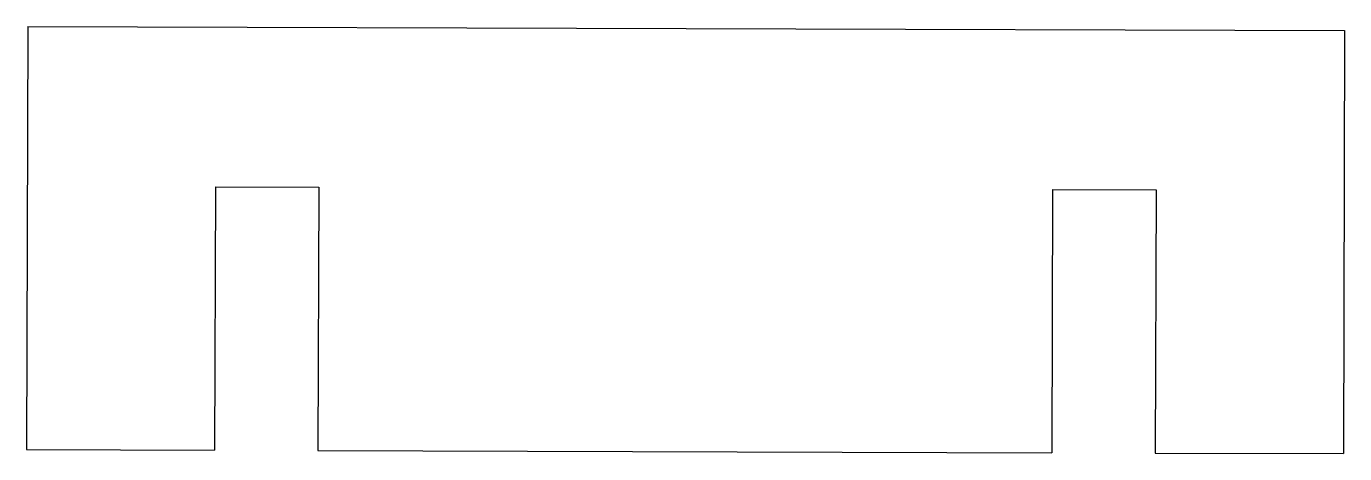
# Model space of a CAD drawing. Header units: millimetres. Extents: x 0 to 140, y 0 to 45.
import ezdxf

# ---------------------------------------------------------------- set-up
doc = ezdxf.new("R2010")
doc.units = ezdxf.units.MM

msp = doc.modelspace()

# ---------------------------------------------------------------- linework, layer by layer
for p, q in [((0.14, 45), (0, 0)), ((0.14, 45), (140.14, 44.57)), ((140.14, 44.57), (140, -0.43)), ((20.09, 27.94), (20, -0.06)), ((20.09, 27.94), (31.09, 27.9)), ((31.09, 27.9), (31, -0.1)), ((109.09, 27.66), (109, -0.34)), ((109.09, 27.66), (120.09, 27.63)), ((120.09, 27.63), (120, -0.37)), ((0, 0), (20, -0.06)), ((31, -0.1), (109, -0.34)), ((120, -0.37), (140, -0.43))]:
    msp.add_line(p, q)

doc.saveas('drawing.dxf')
